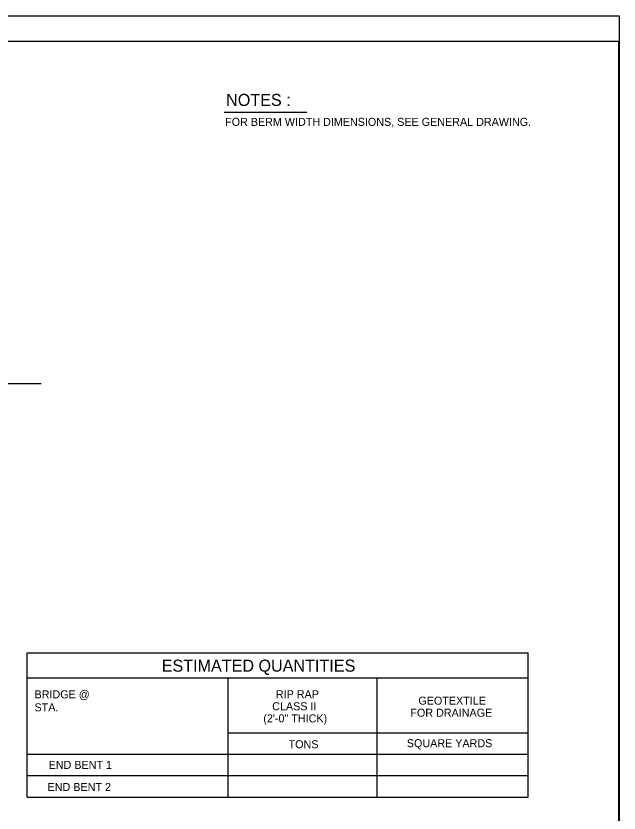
# Model space of a CAD drawing. Extents: x 0 to 265, y 0 to 199.
# Drawn here: x 189.5 to 264.5, y 76.9 to 176 of the extents above; entities that cross this region are included whole.
import ezdxf

# ---------------------------------------------------------------- set-up
doc = ezdxf.new("R2010")
doc.units = 0
for name, color, linetype in [('Mis Center Lines', 7, 'Continuous'), ('Plan Sheet', 7, 'Continuous'), ('Plot Shape', 7, 'Continuous'), ('Text', 7, 'Continuous')]:
    doc.layers.add(name, color=color, linetype=linetype)

msp = doc.modelspace()

# ---------------------------------------------------------------- linework, layer by layer
at = {"layer": 'Mis Center Lines'}
msp.add_line((152.788, 130.322), (192.683, 130.322), dxfattribs=at)
at = {"layer": 'Plan Sheet'}
for p, q in [((264.505, 176), (264.505, 176)), ((8.432, 172.849), (264.435, 172.849)), ((264.435, 172.849), (264.435, 4.849))]:
    msp.add_line(p, q, dxfattribs=at)
at = {"layer": 'Plot Shape'}
msp.add_lwpolyline([(0, 176), (264.505, 176), (264.505, 0), (0, 0)], close=True, dxfattribs=at)
at = {"layer": 'Text'}
for p, q in [((215.428, 164.052), (225.689, 164.052)), ((190.913, 78.907), (190.913, 96.85)), ((190.913, 96.85), (253.219, 96.85)), ((253.219, 78.907), (253.219, 96.85)), ((190.913, 93.721), (253.219, 93.721)), ((215.926, 78.907), (215.926, 93.721)), ((234.422, 78.907), (234.422, 93.721)), ((215.926, 86.906), (253.219, 86.906)), ((190.913, 84.24), (253.219, 84.24)), ((190.913, 81.573), (253.219, 81.573)), ((190.913, 78.907), (253.219, 78.907))]:
    msp.add_line(p, q, dxfattribs=at)

# ---------------------------------------------------------------- texts
for s, height, p in [('NOTES :', 1.5, (215.66, 164.812)), ('FOR BERM WIDTH DIMENSIONS, SEE GENERAL DRAWING.', 1, (215.53, 162.334)), ('ESTIMATED QUANTITIES', 1.5, (207.648, 94.492)), ('BRIDGE @ ', 0.9999, (191.843, 91.176)), ('RIP RAP', 0.9999, (221.845, 91.193)), ('GEOTEXTILE', 0.9999, (239.56, 90.393)), ('STA.', 0.9999, (191.843, 89.56)), ('CLASS II', 0.9999, (221.388, 89.693)), ('(2\'-0" THICK)', 0.99987, (220.282, 88.194)), ('FOR DRAINAGE', 0.99987, (238.56, 88.894)), ('TONS', 0.9998, (223.425, 84.974)), (' SQUARE YARDS', 0.99987, (237.751, 85.103)), ('END BENT 1', 0.9999, (193.594, 82.409)), ('END BENT 2', 0.9999, (193.468, 79.66))]:
    msp.add_text(s, height=height, dxfattribs=at).set_placement(p)

doc.saveas('drawing.dxf')
